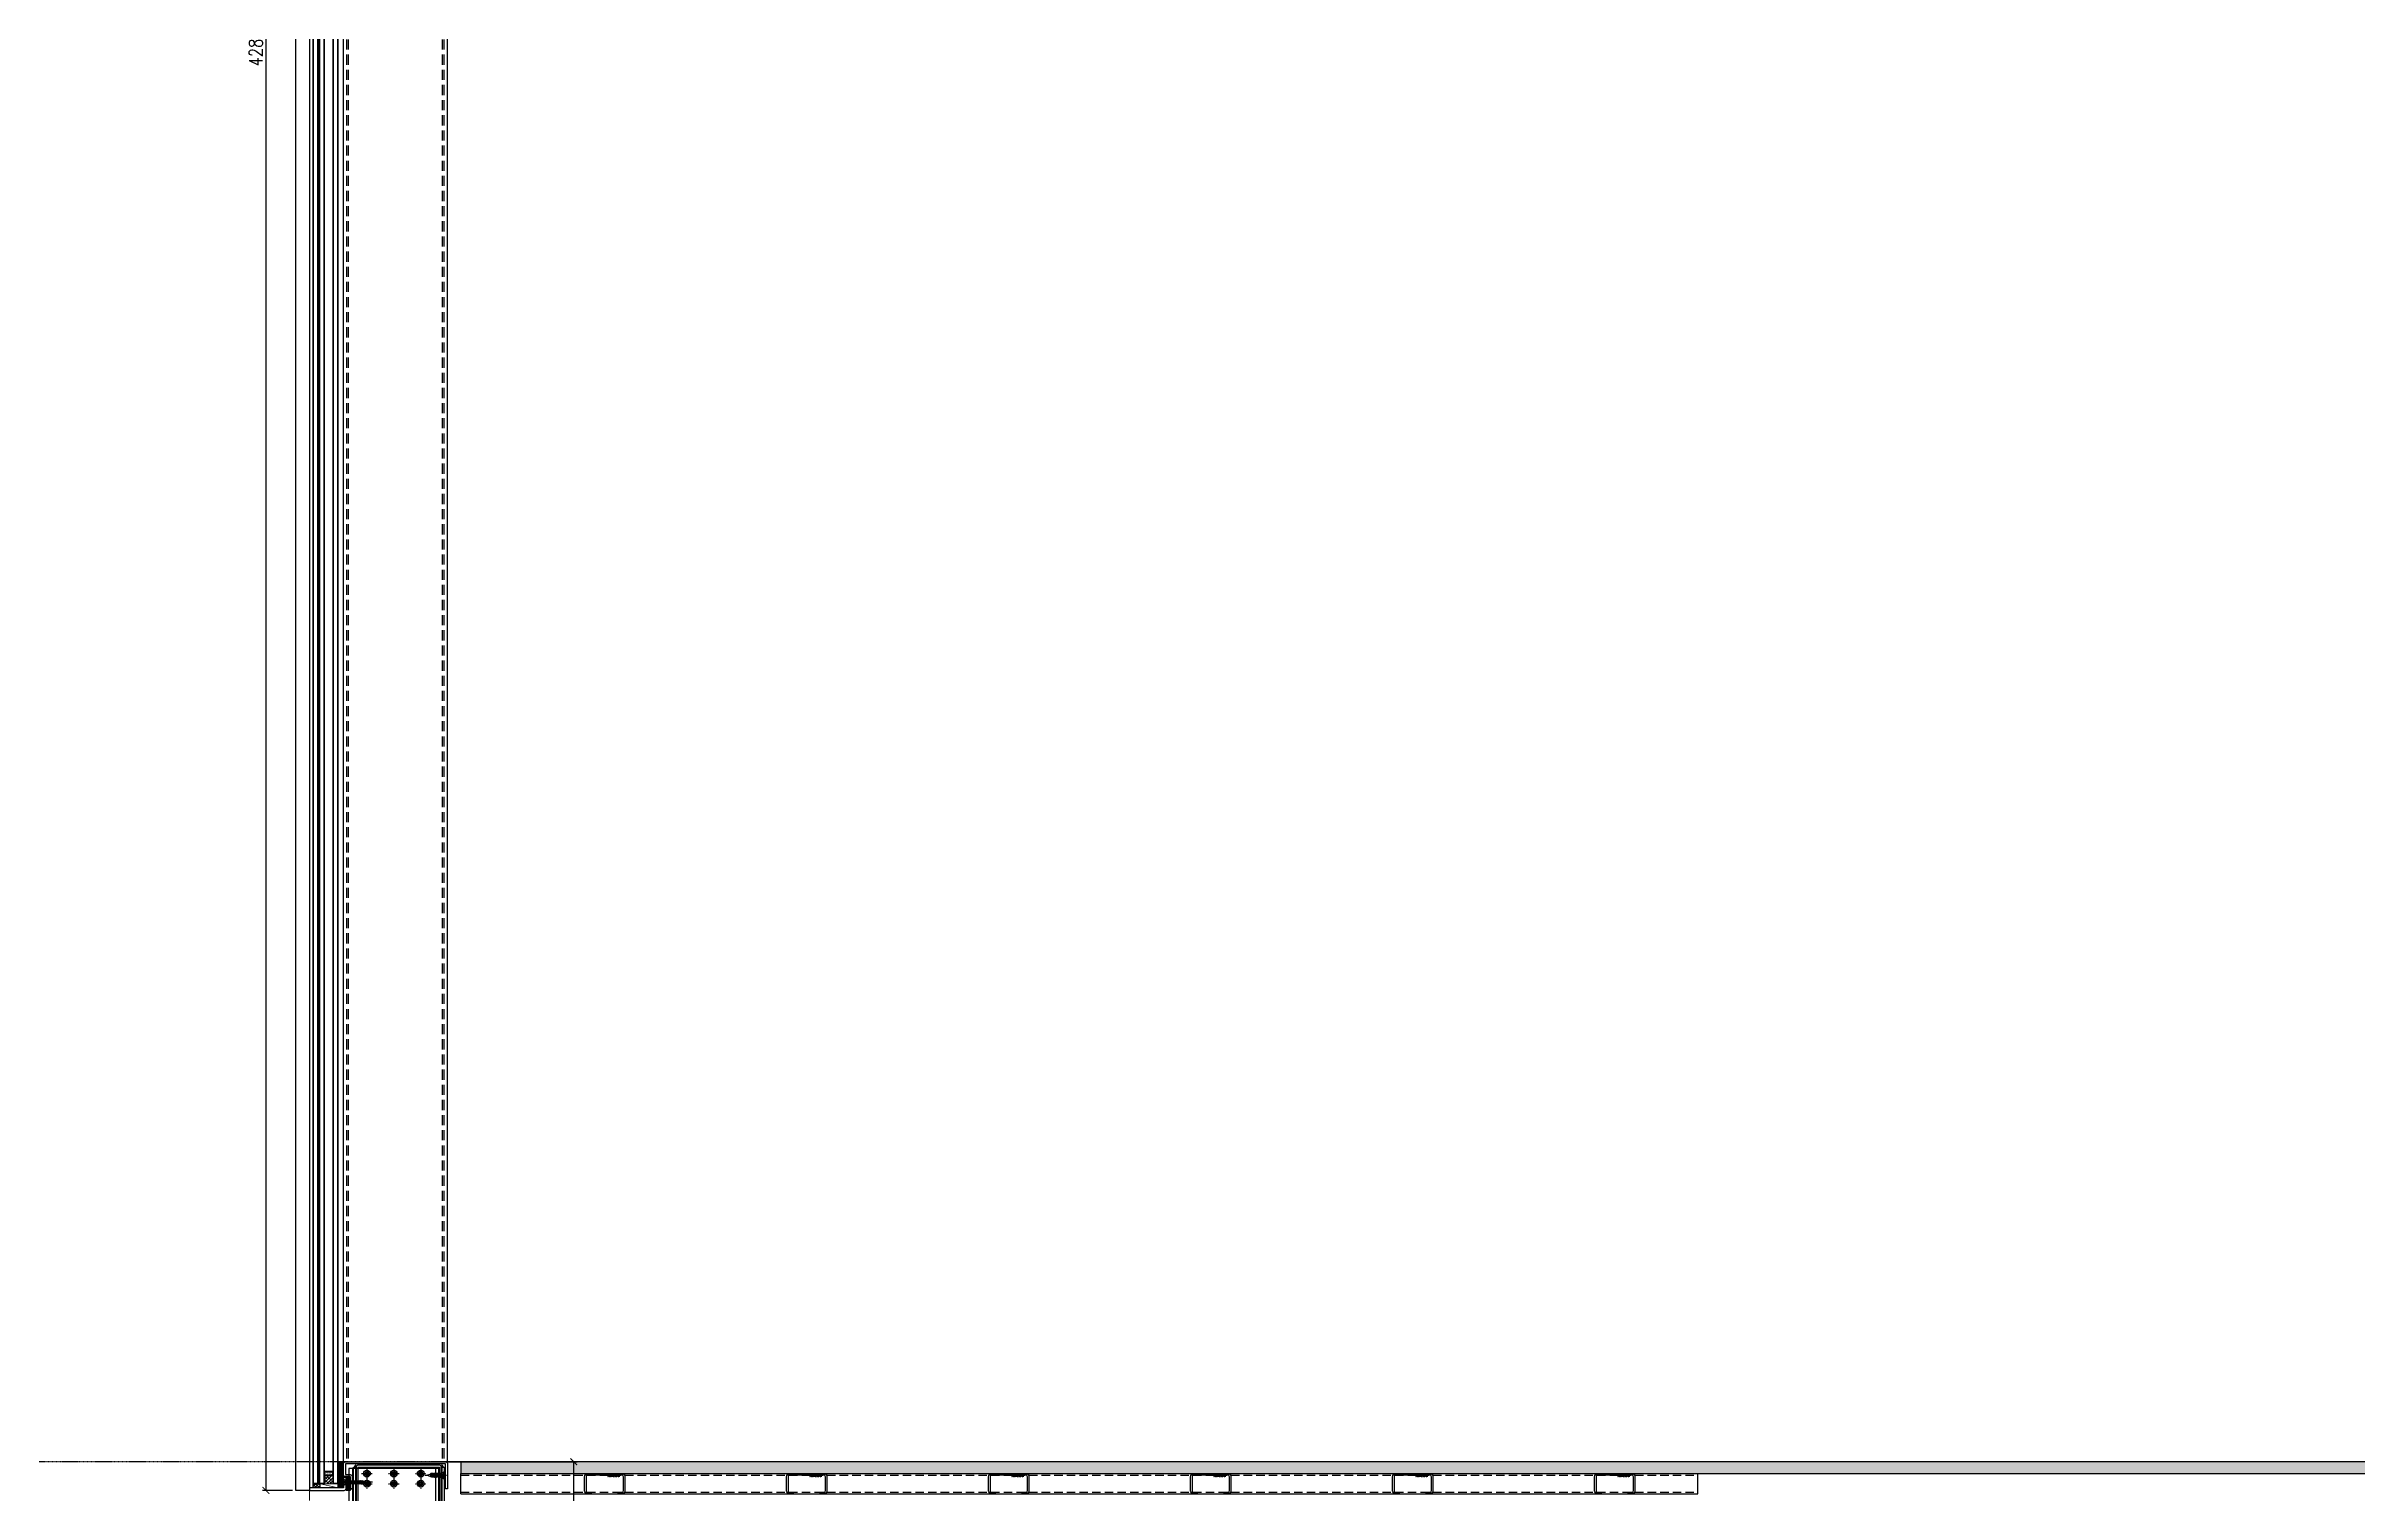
# Model space of a CAD drawing. Extents: x -3378 to 102197, y -3799 to 48702.
# Drawn here: x 58505 to 61938, y 39751 to 41901 of the extents above; entities that cross this region are included whole.
import ezdxf

# ---------------------------------------------------------------- set-up
doc = ezdxf.new("R2010")
doc.units = 0
for name, pattern in [('CEN1', [9, 6, -1, 1, -1]), ('CENTER', [2, 1.25, -0.25, 0.25, -0.25]), ('HIDDEN', [0.375, 0.25, -0.125])]:
    doc.linetypes.add(name, pattern=pattern)
for name, color, linetype in [('ARR', 6, 'Continuous'), ('BCM-DIM', 54, 'Continuous'), ('BCM-draft', 252, 'Continuous'), ('BCM-EXT', 2, 'Continuous'), ('BCM-Extu', 4, 'Continuous'), ('CENTER', 4, 'CENTER'), ('CL', 14, 'CENTER'), ('DIM', 173, 'Continuous'), ('STRUCTURAL', 3, 'Continuous'), ('中心線 CENTER', 6, 'CENTER'), ('泡棉', 8, 'Continuous'), ('結構體 STRUCTURAL', 154, 'Continuous'), ('螺絲 固定五金 FASTENERS', 124, 'Continuous'), ('螺絲、螺栓', 4, 'Continuous'), ('視覺模型鋁擠型暫替', 4, 'Continuous'), ('金屬面材 METAL PANEL', 2, 'Continuous'), ('鐵件', 6, 'Continuous'), ('隱藏線 HIDDEN', 8, 'HIDDEN')]:
    doc.layers.add(name, color=color, linetype=linetype)
doc.layers.add('BCM-GK', color=252, linetype='Continuous', lineweight=5)
doc.layers.add('BCM-GLA', color=4, linetype='Continuous', lineweight=5)
doc.styles.add('GM_ANNO_TEXT', font='simplex.shx', dxfattribs={"width": 0.8})
doc.styles.add('romans', font='romans.shx', dxfattribs={"width": 0.5, "bigfont": ' chineset.shx'})
doc.dimstyles.new('GM_DIM', dxfattribs={"dimscale": 0, "dimtxt": 20, "dimasz": 10, "dimexe": 5, "dimexo": 5, "dimgap": 5, "dimtad": 1, "dimdec": 0, "dimdsep": 46, "dimtxsty": 'GM_ANNO_TEXT', "dimblk": 'ARCHTICK', "dimcen": 0, "dimclrd": 4, "dimclre": 4, "dimclrt": 10, "dimadec": 0, "dimazin": 2, "dimtfac": 1, "dimtdec": 0, "dimtix": 1, "dimtofl": 0, "dimtmove": 2, "dimatfit": 3, "dimfxl": 1.5, "dimarcsym": 1})

# ---------------------------------------------------------------- blocks, each defined once
blk = doc.blocks.new('*u927')
at = {"layer": 'CENTER', "color": 0, "ltscale": 5}
blk.add_line((28.3, 0), (-3.6, 0), dxfattribs=at)
at = {"layer": '螺絲、螺栓', "color": 0, "linetype": 'ByBlock', "ltscale": 0.2}
for p, q in [((0.3, 5.3), (0.3, -5.3)), ((3.1, 2.5), (3.1, -2.5)), ((3.1, 2.4), (4.6, 2.4)), ((5.1, 3.2), (6.3, -3.1)), ((5.7, 2.4), (7.8, 2.4)), ((8.2, 3.2), (9.5, -3.1)), ((8.9, 2.4), (10.9, 2.4)), ((11.4, 3.2), (12.6, -3.1)), ((12, 2.4), (14.1, 2.4)), ((14.5, 3.2), (15.8, -3.1)), ((17.2, 2.4), (15.2, 2.4)), ((17.7, 3.2), (18.9, -3.1)), ((18.2, 2.6), (24.8, 0.2)), ((3.1, -2.4), (5.9, -2.4)), ((7, -2.4), (9, -2.4)), ((10.1, -2.4), (12.2, -2.4)), ((13.3, -2.4), (15.3, -2.4)), ((16.4, -2.4), (18.5, -2.4)), ((24.8, -0.2), (19.5, -2.3))]:
    blk.add_line(p, q, dxfattribs=at)
blk.add_lwpolyline([(3.1, -2.5), (0.3, -5.3), (0, -5.3), (0, 5.3), (0.3, 5.3), (3.1, 2.5)], dxfattribs=at)
blk.add_lwpolyline([(0, 1.6, -0.048054), (2.7, 0.7, -0.292428), (3.1, 0, -0.292428), (2.7, -0.7, -0.048054), (0, -1.6, -0.048054)], format="xyb", dxfattribs=at)
for points in [[(6.3, -3.1), (5.9, -2.4), (4.6, 2.4), (5.1, 3.2), (5.3, 3.2), (5.7, 2.4), (7, -2.4), (6.5, -3.1)], [(9.5, -3.1), (9, -2.4), (7.8, 2.4), (8.2, 3.2), (8.4, 3.2), (8.9, 2.4), (10.1, -2.4), (9.7, -3.1)], [(12.6, -3.1), (12.2, -2.4), (10.9, 2.4), (11.4, 3.2), (11.6, 3.2), (12, 2.4), (13.3, -2.4), (12.8, -3.1)], [(15.8, -3.1), (15.3, -2.4), (14.1, 2.4), (14.5, 3.2), (14.7, 3.2), (15.2, 2.4), (16.4, -2.4), (16, -3.1)], [(18.9, -3.1), (18.5, -2.4), (17.2, 2.4), (17.7, 3.2), (17.9, 3.2), (18.3, 2.4), (19.6, -2.4), (19.1, -3.1)]]:
    blk.add_lwpolyline(points, close=True, dxfattribs=at)
blk.add_arc((24.7, 0), 0.252, 292.1627, 69.4623, dxfattribs=at)
blk = doc.blocks.new('*U929')
blk.add_blockref('*u927', (0, 0))
blk = doc.blocks.new('下水槽料')
at = {"layer": 'BCM-DIM', "linetype": 'Continuous'}
h = blk.add_hatch(dxfattribs=at)
h.set_pattern_fill('ANSI37', color=256, scale=10, angle=45)
h.set_pattern_definition([(90, (-95148.0597, -997857.4866), (-1.25, 0), []), (180, (-95148.0597, -997857.4866), (-1e-16, -1.25), [])])
h.paths.add_polyline_path([(-154.4, 0), (-162.4, 0), (-162.4, -22), (-154.4, -22)])
at = {"layer": '泡棉'}
h = blk.add_hatch(dxfattribs=at)
h.set_pattern_fill('HEX', color=256, scale=0.3, angle=90)
h.set_pattern_definition([(90, (0.1197, -78.6612), (-1.649778, 1e-16), [0.9525, -1.905]), (210, (0.1197, -78.6612), (0.824889, -1.42875), [0.9525, -1.905]), (150, (0.1197, -77.7087), (-0.824889, -1.42875), [0.9525, -1.905])])
h.paths.add_polyline_path([(-154.4, -22), (-162.4, -22), (-162.4, -37), (-154.4, -37)])
at = {"layer": 'BCM-DIM', "linetype": 'Continuous'}
for p, q in [((-154.5, 0), (-162.5, 0)), ((-154.4, -22), (-162.4, -22))]:
    blk.add_line(p, q, dxfattribs=at)
at = {"layer": '泡棉'}
blk.add_lwpolyline([(-154.4, -37), (-162.4, -37), (-162.4, -22), (-154.4, -22)], close=True, dxfattribs=at)
at = {"layer": '視覺模型鋁擠型暫替', "linetype": 'Continuous'}
for points in [[(-8, -17.2), (-5, -14.5), (-5, -20)], [(-8, -22.8), (-5, -25.5), (-5, -20)]]:
    blk.add_lwpolyline(points, dxfattribs=at)
at = {"layer": '視覺模型鋁擠型暫替', "color": 7, "linetype": 'Continuous'}
for centre, radius, start, end in [((-135.5, -8), 3, 90, 180), ((-135.5, -8), 2, 90, 180), ((-135.5, -8), 1, 90, 180), ((-9, -8), 3, 0, 90), ((-9, -8), 2, 0, 90), ((-9, -8), 1, 0, 90)]:
    blk.add_arc(centre, radius, start, end, dxfattribs=at)
at = {"layer": '金屬面材 METAL PANEL'}
blk.add_lwpolyline([(-3, -40), (-3, -40), (-3, -40), (-3, -3), (-151.5, -3), (-151.5, -19), (-144.5, -19, -0.414214), (-141.5, -22), (-141.5, -40), (-144.5, -40), (-144.5, -40), (-141.5, -40), (-141.5, -40), (-144.5, -40), (-144.5, -22), (-151.5, -22, -0.414214), (-154.5, -19), (-154.5, -3, -0.414214), (-151.5, 0), (-3, 0, -0.414214), (0, -3), (0, -40), (-3, -40), (-3, -40), (-3, -40)], format="xyb", dxfattribs=at)
for points in [[(-5, -8), (-5, -92, -0.414214), (-8, -95), (-136.5, -95, -0.414214), (-139.5, -92), (-139.5, -8), (-136.5, -8), (-136.5, -92), (-8, -92), (-8, -8)], [(-132.5, -92), (-132.5, -8), (-12, -8), (-12, -92), (-9, -92), (-9, -8, 0.414214), (-12, -5), (-132.5, -5, 0.414214), (-135.5, -8), (-135.5, -92)]]:
    blk.add_lwpolyline(points, format="xyb", close=True, dxfattribs=at)
at = {"layer": '螺絲 固定五金 FASTENERS', "rotation": 180}
blk.add_blockref('*U929', (-5, -20), dxfattribs=at)
blk = doc.blocks.new('*U35')
blk.add_lwpolyline([(1.2, 0.7), (2.5, 0.7, -0.398336), (3, 0.2, -0.027263), (3, -0.2, -0.398336), (2.5, -0.7), (1.2, -0.7, 0.414214), (0.7, -1.2), (0.7, -2.5, -0.398336), (0.2, -3, -0.027263), (-0.2, -3, -0.398336), (-0.7, -2.5), (-0.7, -1.2, 0.414214), (-1.2, -0.7), (-2.5, -0.7, -0.398336), (-3, -0.2, -0.027263), (-3, 0.2, -0.398336), (-2.5, 0.7), (-1.2, 0.7, 0.414214), (-0.7, 1.2), (-0.7, 2.5, -0.398336), (-0.2, 3, -0.027263), (0.2, 3, -0.398336), (0.7, 2.5), (0.7, 1.2, 0.414214)], format="xyb", close=True)
blk.add_circle((0, 0), 5)
at = {"layer": 'CL'}
for p, q in [((-8, 0), (8, 0)), ((0, 8), (0, -8))]:
    blk.add_line(p, q, dxfattribs=at)
blk = doc.blocks.new('圓孔6mm')
at = {"layer": '視覺模型鋁擠型暫替', "color": 6, "linetype": 'Continuous'}
blk.add_circle((0, 0), 3, dxfattribs=at)
at = {"layer": 'BCM-draft'}
blk.add_blockref('*U35', (0, 0), dxfattribs=at)
blk = doc.blocks.new('下水槽料托架4t')
at = {"layer": '金屬面材 METAL PANEL', "linetype": 'Continuous'}
for p, q in [((73.3, 0), (-60.4, 0)), ((-60.4, 0, 0), (-60.4, -80, 0)), ((-55, 0), (-55, -80)), ((68.4, 0), (68.4, -80)), ((73.3, -80), (73.3, 0)), ((-60.4, -80), (73.3, -80))]:
    blk.add_line(p, q, dxfattribs=at)
at = {"layer": '視覺模型鋁擠型暫替', "linetype": 'Continuous'}
for p in [(-33.4, -7.5), (6.6, -7.5), (46.5, -7.5), (-33.4, -22.5), (6.6, -22.5), (46.5, -22.5)]:
    blk.add_blockref('圓孔6mm', p, dxfattribs=at)
blk = doc.blocks.new('A$C4E2A2353')
at = {"layer": 'ARR', "color": 0, "linetype": 'CEN1', "ltscale": 0.5}
blk.add_line((42.9, 0), (-3.6, 0), dxfattribs=at)
at = {"layer": 'ARR', "color": 0, "linetype": 'ByBlock', "ltscale": 0.3}
for p, q in [((0.3, -5.3), (0.3, 5.3)), ((3.1, -2.5), (3.1, 2.5)), ((4.4, 2.2), (3.1, 2.2)), ((3.1, 1.2), (3.8, -2.2)), ((4.7, 2.9), (4.4, 2.2)), ((4.4, 2.2), (5.3, -2.2)), ((4.4, 2), (5.3, -2.4)), ((5.3, 2.2), (4.7, 2.9)), ((4.7, 2.9), (5.9, -2.9)), ((4.9, 2.1), (5.8, -2.3)), ((6.8, 2.2), (5.3, 2.2)), ((5.3, 2.2), (6.3, -2.2)), ((5.3, 2.2), (6.3, -2.2)), ((7.1, 2.9), (6.8, 2.2)), ((6.8, 2.2), (7.7, -2.2)), ((6.9, 2), (7.8, -2.4)), ((7.8, 2.2), (7.1, 2.9)), ((7.1, 2.9), (8.4, -2.9)), ((7.3, 2.1), (8.2, -2.3)), ((9.3, 2.2), (7.8, 2.2)), ((7.8, 2.2), (8.7, -2.2)), ((7.8, 2.2), (8.7, -2.2)), ((9.6, 2.9), (9.3, 2.2)), ((9.3, 2.2), (10.2, -2.2)), ((9.3, 2), (10.2, -2.4)), ((10.2, 2.2), (9.6, 2.9)), ((9.6, 2.9), (10.8, -2.9)), ((9.8, 2.1), (10.7, -2.3)), ((11.7, 2.2), (10.2, 2.2)), ((10.2, 2.2), (11.1, -2.2)), ((10.2, 2.2), (11.1, -2.2)), ((12, 2.9), (11.7, 2.2)), ((11.7, 2.2), (12.6, -2.2)), ((11.7, 2), (12.7, -2.4)), ((12.7, 2.2), (12, 2.9)), ((12, 2.9), (13.2, -2.9)), ((12.2, 2.1), (13.1, -2.3)), ((14.1, 2.2), (12.7, 2.2)), ((12.7, 2.2), (13.6, -2.2)), ((12.7, 2.2), (13.6, -2.2)), ((14.5, 2.9), (14.1, 2.2)), ((14.1, 2.2), (15, -2.2)), ((14.2, 2), (15.1, -2.4)), ((15.1, 2.2), (14.5, 2.9)), ((14.5, 2.9), (15.7, -2.9)), ((14.6, 2.1), (15.5, -2.3)), ((16.6, 2.2), (15.1, 2.2)), ((15.1, 2.2), (16, -2.2)), ((15.1, 2.2), (16, -2.2)), ((16.9, 2.9), (16.6, 2.2)), ((16.6, 2.2), (17.5, -2.2)), ((16.6, 2), (17.5, -2.4)), ((17.5, 2.2), (16.9, 2.9)), ((16.9, 2.9), (18.1, -2.9)), ((17.1, 2.1), (18, -2.3)), ((19, 2.2), (17.5, 2.2)), ((17.5, 2.2), (18.4, -2.2)), ((17.5, 2.2), (18.4, -2.2)), ((19.3, 2.9), (19, 2.2)), ((19, 2.2), (19.9, -2.2)), ((19.1, 2), (20, -2.4)), ((20, 2.2), (19.3, 2.9)), ((19.3, 2.9), (20.6, -2.9)), ((19.5, 2.1), (20.4, -2.3)), ((21.4, 2.2), (20, 2.2)), ((20, 2.2), (20.9, -2.2)), ((20, 2.2), (20.9, -2.2)), ((21.8, 2.9), (21.4, 2.2)), ((21.8, 2.9), (21.4, 2.2)), ((21.4, 2.2), (22.4, -2.2)), ((21.4, 2.2), (22.4, -2.2)), ((21.5, 2), (22.4, -2.4)), ((21.5, 2), (22.4, -2.4)), ((22.4, 2.2), (21.8, 2.9)), ((21.8, 2.9), (23, -2.9)), ((22.4, 2.2), (21.8, 2.9)), ((21.8, 2.9), (23, -2.9)), ((21.9, 2.1), (22.9, -2.3)), ((21.9, 2.1), (22.9, -2.3)), ((23.9, 2.2), (22.4, 2.2)), ((22.4, 2.2), (23.3, -2.2)), ((23.9, 2.2), (22.4, 2.2)), ((22.4, 2.2), (23.3, -2.2)), ((22.4, 2.2), (23.3, -2.2)), ((22.4, 2.2), (23.3, -2.2)), ((24.2, 2.9), (23.9, 2.2)), ((24.2, 2.9), (23.9, 2.2)), ((23.9, 2.2), (24.8, -2.2)), ((23.9, 2.2), (24.8, -2.2)), ((23.9, 2), (24.8, -2.4)), ((23.9, 2), (24.8, -2.4)), ((24.8, 2.2), (24.2, 2.9)), ((24.2, 2.9), (25.4, -2.9)), ((24.8, 2.2), (24.2, 2.9)), ((24.2, 2.9), (25.4, -2.9)), ((24.4, 2.1), (25.3, -2.3)), ((24.4, 2.1), (25.3, -2.3)), ((26.3, 2.2), (24.8, 2.2)), ((24.8, 2.2), (25.8, -2.2)), ((26.3, 2.2), (24.8, 2.2)), ((24.8, 2.2), (25.8, -2.2)), ((24.8, 2.2), (25.8, -2.2)), ((24.8, 2.2), (25.8, -2.2)), ((26.6, 2.9), (26.3, 2.2)), ((26.6, 2.9), (26.3, 2.2)), ((26.3, 2.2), (27.2, -2.2)), ((26.3, 2.2), (27.2, -2.2)), ((26.4, 2), (27.3, -2.4)), ((26.4, 2), (27.3, -2.4)), ((27.3, 2.2), (26.6, 2.9)), ((26.6, 2.9), (27.9, -2.9)), ((27.3, 2.2), (26.6, 2.9)), ((26.6, 2.9), (27.9, -2.9)), ((26.8, 2.1), (27.7, -2.3)), ((26.8, 2.1), (27.7, -2.3)), ((28.9, 1.4), (27.3, 2.2)), ((27.3, 2.2), (28.2, -2.2)), ((27.3, 2.2), (28.2, -2.2)), ((27.3, 2.2), (28.2, -2.2)), ((27.3, 2.2), (28.2, -2.2)), ((29.2, 2.2), (28.9, 1.4)), ((28.9, 1.4), (29.5, -1.5)), ((30, 1), (29.2, 2.2)), ((29.2, 2.2), (30.2, -2.2)), ((32.3, 0), (30, 1.2)), ((30, 1), (30.4, -1)), ((32.3, 0), (32.3, 0)), ((3.1, -1), (3.5, -2.9)), ((3.1, -2.4), (3.5, -2.9)), ((3.5, -2.9), (3.8, -2.2)), ((3.8, -2.2), (5.3, -2.2)), ((5.3, -2.2), (5.9, -2.9)), ((5.9, -2.9), (6.3, -2.2)), ((6.3, -2.2), (7.7, -2.2)), ((7.7, -2.2), (8.4, -2.9)), ((8.4, -2.9), (8.7, -2.2)), ((8.7, -2.2), (10.2, -2.2)), ((10.2, -2.2), (10.8, -2.9)), ((10.8, -2.9), (11.1, -2.2)), ((11.1, -2.2), (12.6, -2.2)), ((12.6, -2.2), (13.2, -2.9)), ((13.2, -2.9), (13.6, -2.2)), ((13.6, -2.2), (15, -2.2)), ((15, -2.2), (15.7, -2.9)), ((15.7, -2.9), (16, -2.2)), ((16, -2.2), (17.5, -2.2)), ((17.5, -2.2), (18.1, -2.9)), ((18.1, -2.9), (18.4, -2.2)), ((18.4, -2.2), (19.9, -2.2)), ((19.9, -2.2), (20.6, -2.9)), ((20.6, -2.9), (20.9, -2.2)), ((20.9, -2.2), (22.4, -2.2)), ((22.4, -2.2), (23, -2.9)), ((22.4, -2.2), (23, -2.9)), ((23, -2.9), (23.3, -2.2)), ((23, -2.9), (23.3, -2.2)), ((23.3, -2.2), (24.8, -2.2)), ((23.3, -2.2), (24.8, -2.2)), ((24.8, -2.2), (25.4, -2.9)), ((24.8, -2.2), (25.4, -2.9)), ((25.4, -2.9), (25.8, -2.2)), ((25.4, -2.9), (25.8, -2.2)), ((25.8, -2.2), (27.2, -2.2)), ((25.8, -2.2), (27.2, -2.2)), ((27.2, -2.2), (27.9, -2.9)), ((27.2, -2.2), (27.9, -2.9)), ((27.9, -2.9), (28.2, -2.2)), ((27.9, -2.9), (28.2, -2.2)), ((28.2, -2.2), (29.5, -1.5)), ((29.5, -1.5), (30.2, -2.2)), ((30.2, -2.2), (30.4, -1)), ((30.4, -1), (32.3, 0)), ((32.3, 0), (32.3, 0))]:
    blk.add_line(p, q, dxfattribs=at)
blk.add_lwpolyline([(3.1, 2.5), (0.3, 5.3), (0, 5.3), (0, -5.3), (0.3, -5.3), (3.1, -2.5)], dxfattribs=at)
blk.add_lwpolyline([(0, -1.6, 0.048054), (2.7, -0.7, 0.292428), (3.1, 0, 0.292428), (2.7, 0.7, 0.048054), (0, 1.6, 0.048054)], format="xyb", dxfattribs=at)
blk = doc.blocks.new('*U920')
at = {"layer": '螺絲、螺栓', "color": 0, "linetype": 'ByBlock', "xscale": -1, "rotation": 180}
blk.add_blockref('A$C4E2A2353', (0, 0), dxfattribs=at)
blk = doc.blocks.new('玻璃飾條01')
at = {"layer": '金屬面材 METAL PANEL', "linetype": 'Continuous'}
blk.add_lwpolyline([(50.5, -19), (50.5, -4), (0, -4), (0, 0), (51.5, 0, -0.414214), (54.5, -3), (54.5, -19), (50.5, -19)], format="xyb", dxfattribs=at)
blk = doc.blocks.new('St-LC-60x30x10x2_3')
at = {"layer": 'STRUCTURAL', "color": 0, "linetype": 'ByBlock', "lineweight": -2}
blk.add_lwpolyline([(14.8, 38.4), (14.8, 36.1), (9.4, 36.1, 0.414214), (7.1, 33.8), (7.1, 13, 0.414214), (9.4, 10.7), (60.2, 10.7, 0.414214), (62.5, 13), (62.5, 33.8, 0.414214), (60.2, 36.1), (54.8, 36.1), (54.8, 38.4), (60.2, 38.4, -0.414214), (64.8, 33.8), (64.8, 13, -0.414214), (60.2, 8.4), (9.4, 8.4, -0.414214), (4.8, 13), (4.8, 33.8, -0.414214), (9.4, 38.4)], format="xyb", close=True, dxfattribs=at)
at = {"layer": 'Defpoints', "color": 0, "linetype": 'ByBlock', "lineweight": -2, "style": 'romans', "width": 0.6}
blk.add_text('LC-60x30x10x2.3', height=2, rotation=360, dxfattribs=at).set_placement((12.6, 11.4))
blk = doc.blocks.new('*U228')
at = {"layer": '鐵件'}
for p, q in [((-474.6, 0), (1362.6, 0)), ((-474.6, -30), (-474.6, 0)), ((1362.6, -30), (1362.6, 0)), ((-474.6, -30), (1362.6, -30))]:
    blk.add_line(p, q, dxfattribs=at)
at = {"layer": '鐵件', "linetype": 'HIDDEN', "ltscale": 50}
for p, q in [((-474.6, -2.3), (1362.6, -2.3)), ((-474.6, -27.7), (1362.6, -27.7))]:
    blk.add_line(p, q, dxfattribs=at)
blk = doc.blocks.new('_ArchTick')
at = {"color": 0, "linetype": 'ByBlock', "const_width": 0.15}
blk.add_lwpolyline([(-0.5, -0.5), (0.5, 0.5)], dxfattribs=at)
blk = doc.blocks.new('*D853')
at = {"layer": 'Defpoints', "color": 0, "ltscale": 10, "transparency": 16777216}
for p in [(59029, 39798.1, 0), (59288.7, 39798.1), (59029, 37648.1, 0)]:
    blk.add_point(p, dxfattribs=at)
at = {"layer": 'DIM', "color": 4, "lineweight": -2, "ltscale": 10, "transparency": 16777216}
for p, q in [((59034, 39798.1), (59293.7, 39798.1)), ((59288.7, 37648.1), (59288.7, 39798.1)), ((59034, 37648.1), (59293.7, 37648.1))]:
    blk.add_line(p, q, dxfattribs=at)
at = {"layer": 'DIM', "color": 4, "lineweight": -2, "ltscale": 10, "transparency": 16777216, "xscale": 10, "yscale": 10, "zscale": 10}
for p, rotation in [((59288.7, 39798.1), 90), ((59288.7, 37648.1), 270)]:
    blk.add_blockref('_ArchTick', p, dxfattribs=dict(at, rotation=rotation))
at = {"layer": 'DIM', "color": 10, "ltscale": 10, "transparency": 16777216, "insert": (59273.7, 38723.1), "char_height": 20, "attachment_point": 5, "rotation": 90, "style": 'GM_ANNO_TEXT', "bg_fill": 3, "box_fill_scale": 1.1, "bg_fill_color": 256, "bg_fill_true_color": 13158600, "bg_fill_transparency": 0}
blk.add_mtext('2150', dxfattribs=at)
blk = doc.blocks.new('*D860')
at = {"layer": 'Defpoints', "color": 0, "ltscale": 10, "transparency": 16777216}
for p in [(58886.1, 44040.6, 0), (58831.5, 39755.6), (58876.1, 39755.6, 0)]:
    blk.add_point(p, dxfattribs=at)
at = {"layer": 'DIM', "color": 4, "lineweight": -2, "ltscale": 10, "transparency": 16777216}
for p, q in [((58881.1, 44040.6), (58826.5, 44040.6)), ((58831.5, 44040.6), (58831.5, 39755.6)), ((58871.1, 39755.6), (58826.5, 39755.6))]:
    blk.add_line(p, q, dxfattribs=at)
at = {"layer": 'DIM', "color": 4, "lineweight": -2, "ltscale": 10, "transparency": 16777216, "xscale": 10, "yscale": 10, "zscale": 10}
for p, rotation in [((58831.5, 44040.6), 90), ((58831.5, 39755.6), 270)]:
    blk.add_blockref('_ArchTick', p, dxfattribs=dict(at, rotation=rotation))
at = {"layer": 'DIM', "color": 10, "ltscale": 10, "transparency": 16777216, "insert": (58816.5, 41898.1), "char_height": 20, "attachment_point": 5, "rotation": 90, "style": 'GM_ANNO_TEXT', "bg_fill": 3, "box_fill_scale": 1.1, "bg_fill_color": 256, "bg_fill_true_color": 13158600, "bg_fill_transparency": 0}
blk.add_mtext('4285', dxfattribs=at)

msp = doc.modelspace()

# ---------------------------------------------------------------- hatches: boundary and pattern name
h = msp.add_hatch()
h.set_pattern_fill('ANSI31', color=9, scale=10, angle=45, style=0)
h.set_pattern_definition([(90, (87388.6714, -553512.3718), (-1.25, 1e-15), [])])
h.paths.add_polyline_path([(58950.611, 39755.584), (58950.611, 39774.584), (58946.611, 39774.584), (58946.611, 39776.084), (58956.611, 39776.084), (58956.611, 39755.584)])
at = {"layer": 'BCM-Extu', "linetype": 'ByBlock'}
h = msp.add_hatch(dxfattribs=at)
h.set_pattern_fill('DOTS', color=8, scale=15, angle=90, style=0)
h.set_pattern_definition([(90, (59475.5232, 42547.7565), (-0.9375, 0.46875), [0, -0.9375])])
h.paths.add_polyline_path([(58919.684, 39778.084), (58919.111, 39779.627), (58919.111, 39783.084), (58930.111, 39783.084), (58930.111, 39779.627), (58929.538, 39778.084)])
at = {"layer": 'BCM-GK', "linetype": 'ByBlock'}
h = msp.add_hatch(dxfattribs=at)
h.set_pattern_fill('ANSI37', color=256, angle=-180)
h.set_pattern_definition([(225, (-400816.3276, 154164.895), (2.24506403, -2.24506403), []), (315, (-400816.3276, 154164.895), (2.24506403, 2.24506403), [])])
h.paths.add_polyline_path([(58901.11, 39759.584), (58912.111, 39759.584), (58912.111, 39765.584), (58902.111, 39765.584), (58901.111, 39766.584)])
h = msp.add_hatch(dxfattribs=at)
h.set_pattern_fill('ANSI38', color=256, angle=180)
h.set_pattern_definition([(225, (1358294.3707, -82373.515), (2.24506403, -2.24506403), []), (315, (1358294.3707, -82373.515), (6.735192091, -2.24506403), [7.9375, -4.7625])])
h.paths.add_polyline_path([(58929.886, 39777.584), (58930.611, 39779.537), (58930.611, 39765.584), (58918.611, 39765.584), (58918.611, 39779.537), (58919.336, 39777.584)])
at = {"layer": '泡棉'}
h = msp.add_hatch(dxfattribs=at)
h.set_pattern_fill('HEX', color=256, scale=0.3, angle=90)
h.set_pattern_definition([(90, (59101.1111, 39719.4239), (-1.649778, 1e-16), [0.9525, -1.905]), (210, (59101.1111, 39719.4239), (0.824889, -1.42875), [0.9525, -1.905]), (150, (59101.1111, 39720.3764), (-0.824889, -1.42875), [0.9525, -1.905])])
h.paths.add_polyline_path([(58946.611, 39776.084), (58938.611, 39776.084), (58938.611, 39761.085), (58946.611, 39761.085)])
at = {"layer": '結構體 STRUCTURAL'}
h = msp.add_hatch(dxfattribs=at)
h.set_pattern_fill('AR-HBONE', color=256, scale=0.1)
h.set_pattern_definition([(45, (6347.9, -51187.213), (0, 14.3684098), [30.48, -10.16]), (135, (6355.085, -51180.029), (1e-15, 14.3684098), [30.48, -10.16])])
h.paths.add_polyline_path([(59120.966, 39798.085), (59120.966, 39780.585), (70701.113, 39780.585), (70701.113, 39798.085)])

# ---------------------------------------------------------------- linework, layer by layer
at = {"color": 6, "linetype": 'Continuous', "elevation": 0}
msp.add_lwpolyline([(58950.611, 39755.584), (58950.611, 39774.584), (58946.611, 39774.584), (58946.611, 39776.084), (58956.611, 39776.084), (58956.611, 39755.584)], close=True, dxfattribs=at)
at = {"layer": 'BCM-EXT', "color": 8}
msp.add_line((58946.611, 39798.085, 0), (58946.611, 39857.204, 0), dxfattribs=at)
at = {"layer": 'BCM-EXT', "color": 8, "elevation": 0}
msp.add_lwpolyline([(58901.111, 39830.767), (58901.111, 39759.584)], dxfattribs=at)
at = {"layer": 'BCM-Extu', "color": 8, "linetype": 'ByBlock', "elevation": 0}
for points in [[(58930.611, 39779.537), (58930.611, 39783.584), (58918.611, 39783.584), (58918.611, 39779.537), (58919.336, 39777.584), (58929.886, 39777.584)], [(58929.538, 39778.084), (58919.684, 39778.084), (58919.111, 39779.627), (58919.111, 39783.084), (58930.111, 39783.084), (58930.111, 39779.627)]]:
    msp.add_lwpolyline(points, close=True, dxfattribs=at)
at = {"layer": 'BCM-GK', "linetype": 'Continuous'}
msp.add_line((58896.111, 39755.584, 0), (58896.111, 39740.586, 0), dxfattribs=at)
at = {"layer": 'BCM-GK', "elevation": 0}
msp.add_lwpolyline([(58901.11, 39759.584), (58912.111, 39759.584), (58912.111, 39765.584), (58902.111, 39765.584), (58901.111, 39766.584), (58901.11, 39759.584)], dxfattribs=at)
at = {"layer": 'BCM-GK', "linetype": 'ByBlock', "elevation": 0}
for points in [[(58912.111, 39765.584), (58938.611, 39765.584), (58938.611, 39759.584), (58912.111, 39759.584)], [(58930.611, 39765.584), (58930.611, 39777.584), (58918.611, 39777.584), (58918.611, 39765.584)]]:
    msp.add_lwpolyline(points, close=True, dxfattribs=at)
msp.add_lwpolyline([(58912.111, 39765.584), (58938.611, 39759.584)], dxfattribs=at)
at = {"layer": 'BCM-GLA', "linetype": 'ByBlock', "elevation": 0}
for points in [[(58901.111, 43323.786), (58901.111, 39854.266)], [(58909.111, 39854.266), (58909.111, 43323.786)], [(58910.611, 39854.266), (58910.611, 43323.786)], [(58918.611, 43323.786), (58918.611, 39854.266)], [(58930.611, 39854.266), (58930.611, 43323.786)], [(58938.611, 43323.786), (58938.611, 39854.266)], [(58901.111, 39857.204), (58901.111, 39766.584), (58902.111, 39765.584), (58909.111, 39765.584), (58909.111, 39857.204)], [(58918.611, 39857.204), (58918.611, 39766.584), (58917.611, 39765.584), (58910.611, 39765.584), (58910.611, 39857.204)], [(58938.611, 39857.204), (58938.611, 39766.584), (58937.611, 39765.584), (58930.611, 39765.584), (58930.611, 39857.204)]]:
    msp.add_lwpolyline(points, dxfattribs=at)
at = {"layer": 'BCM-GLA', "color": 5, "linetype": 'ByBlock', "elevation": 0}
for points in [[(58902.111, 43323.786), (58902.111, 39854.266)], [(58908.111, 39854.266), (58908.111, 43323.786)], [(58911.611, 39854.266), (58911.611, 43323.786)], [(58917.611, 43323.786), (58917.611, 39854.266)], [(58931.611, 39854.266), (58931.611, 43323.786)], [(58937.611, 43323.786), (58937.611, 39854.266)], [(58902.111, 39857.204), (58902.111, 39766.999), (58902.525, 39766.584), (58908.111, 39766.584), (58908.111, 39857.204)], [(58917.611, 39857.204), (58917.611, 39766.999), (58917.197, 39766.584), (58911.611, 39766.584), (58911.611, 39857.204)], [(58937.611, 39857.204), (58937.611, 39766.999), (58937.197, 39766.584), (58931.611, 39766.584), (58931.611, 39857.204)]]:
    msp.add_lwpolyline(points, dxfattribs=at)
at = {"layer": '中心線 CENTER'}
msp.add_line((72831.116, 39798.085, 0), (54300.371, 39798.085, 0), dxfattribs=at)
at = {"layer": '泡棉', "elevation": 0}
msp.add_lwpolyline([(58946.611, 39761.085), (58938.611, 39761.085), (58938.611, 39776.084), (58946.611, 39776.084)], close=True, dxfattribs=at)
at = {"layer": '結構體 STRUCTURAL', "linetype": 'Continuous'}
msp.add_line((61885.836, 39798.085, 0), (59101.111, 39798.085, 0), dxfattribs=at)
at = {"layer": '結構體 STRUCTURAL', "elevation": 0}
msp.add_lwpolyline([(59120.966, 39798.085), (59120.966, 39780.585), (70701.113, 39780.585), (70701.113, 39798.085)], close=True, dxfattribs=at)
at = {"layer": '金屬面材 METAL PANEL'}
for p, q in [((58896.111, 44036.586, 0), (58896.111, 39759.584, 0)), ((58946.611, 39854.266, 0), (58946.611, 43323.786, 0)), ((59101.111, 39854.266, 0), (59101.111, 43323.786, 0)), ((59101.111, 39798.085, 0), (59101.111, 39854.266, 0)), ((58896.111, 39755.584, 0), (58876.111, 39755.584, 0))]:
    msp.add_line(p, q, dxfattribs=at)
at = {"layer": '金屬面材 METAL PANEL', "elevation": 0}
for points in [[(58876.111, 39854.266), (58876.111, 44040.586)], [(58876.111, 39755.584), (58876.111, 39854.266)]]:
    msp.add_lwpolyline(points, dxfattribs=at)
at = {"layer": '金屬面材 METAL PANEL', "color": 8, "elevation": 0}
msp.add_lwpolyline([(58901.111, 44036.586), (58901.111, 39854.266)], dxfattribs=at)
at = {"layer": '隱藏線 HIDDEN', "linetype": 'HIDDEN', "ltscale": 60}
for p, q in [((58951.111, 43958.085, 0), (58951.111, 39798.085, 0)), ((58953.411, 43958.085, 0), (58953.411, 39798.085, 0)), ((59093.311, 43958.085, 0), (59093.311, 39798.085, 0)), ((59095.611, 43958.085, 0), (59095.611, 39798.085, 0))]:
    msp.add_line(p, q, dxfattribs=at)

# ---------------------------------------------------------------- block references
at = {"layer": '螺絲 固定五金 FASTENERS'}
msp.add_blockref('*U920', (58946.611, 39767.584, 0), dxfattribs=at)
at = {"layer": '螺絲、螺栓'}
msp.add_blockref('*U228', (59595.599, 39780.585, 0), dxfattribs=at)
at = {"layer": '視覺模型鋁擠型暫替', "linetype": 'Continuous'}
for name, p in [('下水槽料', (59101.111, 39798.085, 0)), ('下水槽料托架4t', (59014.861, 39788.085, 0))]:
    msp.add_blockref(name, p, dxfattribs=at)
at = {"layer": '視覺模型鋁擠型暫替', "linetype": 'Continuous', "xscale": -1, "rotation": 180}
msp.add_blockref('玻璃飾條01', (58896.111, 39755.584, 0), dxfattribs=at)
at = {"layer": '鐵件', "rotation": 180}
for p in [(59369.471, 39788.956, 0), (59669.471, 39788.956, 0), (59969.471, 39788.956, 0), (60269.471, 39788.956, 0), (60569.471, 39788.956, 0), (60869.471, 39788.956, 0)]:
    msp.add_blockref('St-LC-60x30x10x2_3', p, dxfattribs=at)

# ---------------------------------------------------------------- next in the draw order: dimensions: what is measured, and where the dimension line sits
at = {"layer": 'DIM', "ltscale": 10}
for base, p1, p2, picture, middle in [((58831.529, 39755.584), (58886.111, 44040.586, 0), (58876.111, 39755.584, 0), '*D860', (58816.529, 41898.085)), ((59288.741, 39798.085), (59029.048, 37648.095, 0), (59029.048, 39798.085, 0), '*D853', (59273.741, 38723.09))]:
    dim = msp.add_linear_dim(base=base, p1=p1, p2=p2, angle=90, dimstyle='GM_DIM', override={"dimscale": 1, "dimfxl": 10, "dimtfill": 1, "dimtfillclr": 1}, dxfattribs=at)
    dim.commit()
    dim.dimension.update_dxf_attribs({"geometry": picture, "text_midpoint": middle})

doc.saveas('drawing.dxf')
